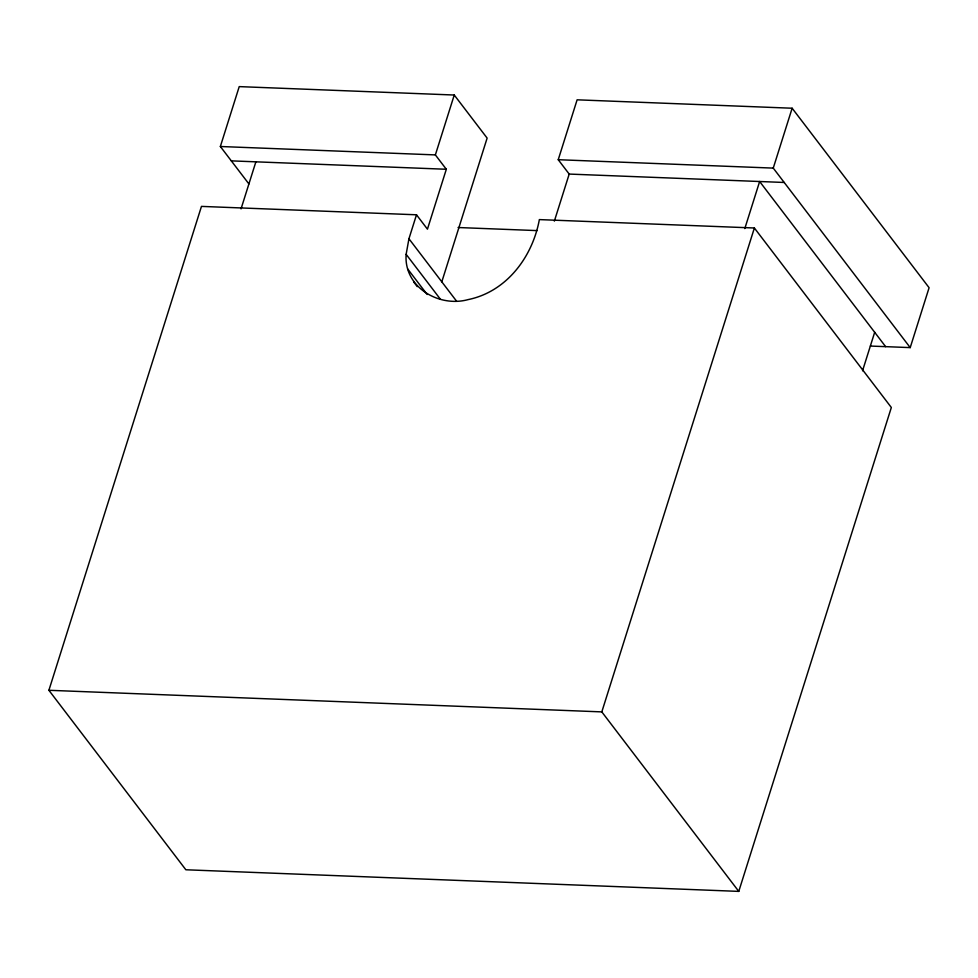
<?xml version="1.0" encoding="UTF-8"?>
<svg xmlns="http://www.w3.org/2000/svg" width="978" height="978" viewBox="0 0 978 978"><rect width="100%" height="100%" fill="white"/><g stroke="black" fill="none" stroke-linecap="round" stroke-linejoin="round"><path stroke-width="1.47" d="M406.139 254.329L408.938 238.754L416.494 214.793L201.468 206.395L48.9 690.285L185.857 869.772L738.769 891.386L891.337 407.496L754.38 227.996L539.355 219.598C532.545 256.921 506.604 291.774 468.034 299.623C438.755 307.703 403.608 286.921 406.139 254.329L440.381 299.207M248.913 183.937L220.356 146.504L239.231 86.614L454.257 95.025L487.13 138.094L441.811 281.823M241.04 208.876L255.881 161.822M416.494 214.793L427.447 229.158L446.323 169.267L435.369 154.903L454.257 95.025M784.222 182.47L569.196 174.072L558.242 159.707L577.118 99.817L792.143 108.228L929.1 287.715L910.212 347.606L870.408 346.053M554.355 221.126L569.196 174.072M744.808 228.559L759.637 181.505L885.64 346.652M738.769 891.386L601.812 711.886L754.38 227.996M910.212 347.606L773.256 168.106L792.143 108.228M862.547 370.784L874.687 332.288M220.356 146.504L435.369 154.903M558.242 159.707L773.256 168.106M231.309 160.869L446.323 169.267M458.071 227.519L537.069 230.6M48.9 690.285L601.812 711.886M408.938 238.754L456.604 301.224M407.728 269.011L427.154 294.488M413.584 281.798L417.276 286.652"/></g></svg>
